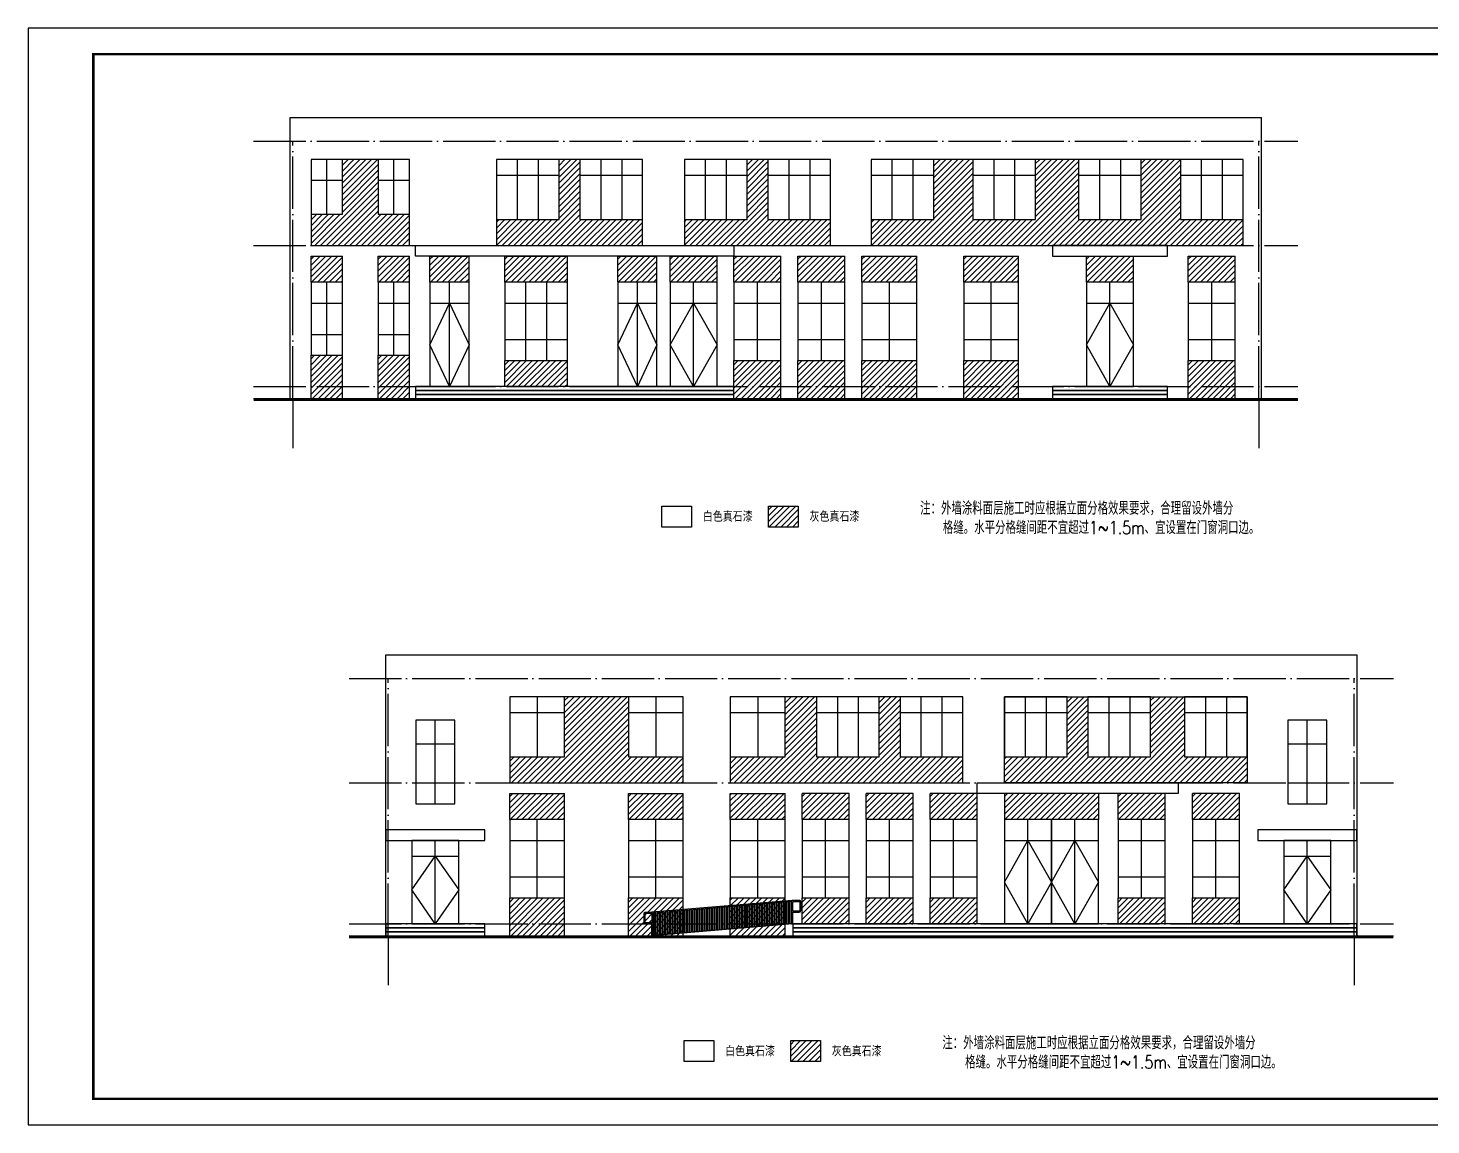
# Model space of a CAD drawing. Extents: x -695846 to 822170, y -413475 to 397179.
# Drawn here: x -535780 to -482045, y -413475 to -371475 of the extents above; entities that cross this region are included whole.
import ezdxf

# ---------------------------------------------------------------- set-up
doc = ezdxf.new("R2010")
doc.units = 0
doc.header["$LTSCALE"] = 1000
doc.header["$MEASUREMENT"] = 0
doc.linetypes.add('DOTE', pattern=[2.42, 2, -0.2, 0.02, -0.2])
for name, color, linetype in [('AXIS', 3, 'Continuous'), ('BALCONY', 6, 'Continuous'), ('DOTE', 1, 'DOTE'), ('FC-深灰填充', 7, 'Continuous'), ('PUB_TEXT', 7, 'Continuous'), ('T-图框-175', 175, 'Continuous'), ('WINDOW', 4, 'Continuous')]:
    doc.layers.add(name, color=color, linetype=linetype)
doc.styles.add('-黑体', font='simhei.ttf', dxfattribs={"width": 0.8})
doc.styles.add('_HZTXT', font='txt.shx', dxfattribs={"width": 0.8, "bigfont": 'HZTXT.shx'})
pattern_1 = [(45, (-828264.59, -34721.31), (-112.2532, 112.2532), [])]
pattern_2 = [(45, (-823714.59, -34721.31), (-112.2532, 112.2532), [])]
pattern_3 = [(45, (-819664.59, -34721.31), (-112.2532, 112.2532), [])]
pattern_4 = [(45, (-817064.59, -34721.31), (-112.2532, 112.2532), [])]
pattern_5 = [(45, (-814614.59, -34721.31), (-112.2532, 112.2532), [])]
pattern_6 = [(45, (-812164.59, -34721.31), (-112.2532, 112.2532), [])]
pattern_7 = [(45, (-804964.59, -34721.31), (-112.2532, 112.2532), [])]
pattern_8 = [(45, (-802114.59, -34721.31), (-112.2532, 112.2532), [])]
pattern_9 = [(45, (-802273.16, -14148.53), (-112.2532, 112.2532), [])]
pattern_10 = [(45, (-810873.16, -14148.53), (-112.2532, 112.2532), [])]
pattern_11 = [(45, (-814773.16, -14148.53), (-112.2532, 112.2532), [])]
pattern_12 = [(45, (-817223.16, -14148.53), (-112.2532, 112.2532), [])]
pattern_13 = [(45, (-819673.16, -14148.53), (-112.2532, 112.2532), [])]
pattern_14 = [(45, (-828453.65, -14148.53), (-112.2532, 112.2532), [])]
pattern_15 = [(45, (-833298.16, -14148.53), (-112.2532, 112.2532), [])]
pattern_16 = [(45, (-835873.16, -14148.53), (-112.2532, 112.2532), [])]
pattern_17 = [(45, (-532273.38, -14148.53), (-112.2532, 112.2532), [])]

msp = doc.modelspace()

# ---------------------------------------------------------------- hatches: boundary and pattern name
h = msp.add_hatch()
h.set_pattern_fill('ANSI31', color=8, scale=100)
h.set_pattern_definition([(45, (-1046816.35, -625117.31), (-112.2532, 112.2532), [])])
h.paths.add_polyline_path([(-507418, -389779), (-506279, -389779), (-506279, -390580), (-507418, -390580)])
h = msp.add_hatch()
h.set_pattern_fill('ANSI32', color=8, scale=20, angle=225)
h.set_pattern_definition([(270, (-424307.86, -483229.045), (95.25, -1e-14), []), (270, (-424339.61, -483260.795), (95.25, -1e-14), [])])
h.paths.add_polyline_path([(-506534, -404919), (-511841, -405361), (-511841, -406214), (-506534, -405772)])
h = msp.add_hatch()
h.set_pattern_fill('ANSI31', color=8, scale=100)
h.set_pattern_definition([(45, (-1045963.82, -645586.53), (-112.2532, 112.2532), [])])
h.paths.add_polyline_path([(-506566, -410248), (-505427, -410248), (-505427, -411049), (-506566, -411049)])
at = {"layer": 'FC-深灰填充'}
h = msp.add_hatch(dxfattribs=at)
h.set_pattern_fill('ANSI31', color=251, scale=100)
h.set_pattern_definition(pattern_17)
h.paths.add_polyline_path([(-521165, -379805), (-521165, -378605), (-522365, -378605), (-522365, -376505), (-523740, -376505), (-523740, -378605), (-524940, -378605), (-524940, -379805)])
h = msp.add_hatch(dxfattribs=at)
h.set_pattern_fill('ANSI31', color=251, scale=100)
h.set_pattern_definition(pattern_17)
h.paths.add_polyline_path([(-512240, -379805), (-512240, -378805), (-514640, -378805), (-514640, -376505), (-515440, -376505), (-515440, -378805), (-517840, -378805), (-517840, -379805)])
h = msp.add_hatch(dxfattribs=at)
h.set_pattern_fill('ANSI31', color=251, scale=100)
h.set_pattern_definition(pattern_17)
h.paths.add_polyline_path([(-505040, -379805), (-505040, -378805), (-507440, -378805), (-507440, -376505), (-508240, -376505), (-508240, -378805), (-510640, -378805), (-510640, -379805)])
h = msp.add_hatch(dxfattribs=at)
h.set_pattern_fill('ANSI31', color=251, scale=100)
h.set_pattern_definition(pattern_17)
h.paths.add_polyline_path([(-497190, -378805), (-499590, -378805), (-499590, -376505), (-501090, -376505), (-501090, -378805), (-503490, -378805), (-503490, -379805), (-489240, -379805), (-489240, -378805), (-491640, -378805), (-491640, -376505), (-493140, -376505), (-493140, -378805), (-495540, -378805), (-495540, -376505), (-497190, -376505)])
h = msp.add_hatch(dxfattribs=at)
h.set_pattern_fill('ANSI31', color=251, scale=100)
h.set_pattern_definition(pattern_16)
h.paths.add_polyline_path([(-523740, -381205), (-523740, -380205), (-524940, -380205), (-524940, -381205)])
h = msp.add_hatch(dxfattribs=at)
h.set_pattern_fill('ANSI31', color=251, scale=100)
h.set_pattern_definition(pattern_15)
h.paths.add_polyline_path([(-521165, -381205), (-521165, -380205), (-522365, -380205), (-522365, -381205)])
h = msp.add_hatch(dxfattribs=at)
h.set_pattern_fill('ANSI31', color=251, scale=100)
h.set_pattern_definition([(45, (-831323.16, -14148.53), (-112.2532, 112.2532), [])])
h.paths.add_polyline_path([(-518890, -381205), (-518890, -380205), (-520390, -380205), (-520390, -381205)])
h = msp.add_hatch(dxfattribs=at)
h.set_pattern_fill('ANSI31', color=251, scale=100)
h.set_pattern_definition(pattern_14)
h.paths.add_polyline_path([(-515120, -381205), (-515120, -380205), (-517520, -380205), (-517520, -381205)])
h = msp.add_hatch(dxfattribs=at)
h.set_pattern_fill('ANSI31', color=251, scale=100)
h.set_pattern_definition([(45, (-824123.16, -14148.53), (-112.2532, 112.2532), [])])
h.paths.add_polyline_path([(-511690, -381205), (-511690, -380205), (-513190, -380205), (-513190, -381205)])
h = msp.add_hatch(dxfattribs=at)
h.set_pattern_fill('ANSI31', color=251, scale=100)
h.set_pattern_definition([(45, (-822123.16, -14148.53), (-112.2532, 112.2532), [])])
h.paths.add_polyline_path([(-509390, -381205), (-509390, -380205), (-511190, -380205), (-511190, -381205)])
h = msp.add_hatch(dxfattribs=at)
h.set_pattern_fill('ANSI31', color=251, scale=100)
h.set_pattern_definition(pattern_13)
h.paths.add_polyline_path([(-506940, -381205), (-506940, -380205), (-508740, -380205), (-508740, -381205)])
h = msp.add_hatch(dxfattribs=at)
h.set_pattern_fill('ANSI31', color=251, scale=100)
h.set_pattern_definition(pattern_12)
h.paths.add_polyline_path([(-504490, -381205), (-504490, -380205), (-506290, -380205), (-506290, -381205)])
h = msp.add_hatch(dxfattribs=at)
h.set_pattern_fill('ANSI31', color=251, scale=100)
h.set_pattern_definition(pattern_11)
h.paths.add_polyline_path([(-501740, -380205), (-503840, -380205), (-503840, -381205), (-501740, -381205)])
h = msp.add_hatch(dxfattribs=at)
h.set_pattern_fill('ANSI31', color=251, scale=100)
h.set_pattern_definition(pattern_10)
h.paths.add_polyline_path([(-497840, -380205), (-499940, -380205), (-499940, -381205), (-497840, -381205)])
h = msp.add_hatch(dxfattribs=at)
h.set_pattern_fill('ANSI31', color=251, scale=100)
h.set_pattern_definition([(45, (-806173.16, -14148.53), (-112.2532, 112.2532), [])])
h.paths.add_polyline_path([(-493440, -381205), (-493440, -380205), (-495240, -380205), (-495240, -381205)])
h = msp.add_hatch(dxfattribs=at)
h.set_pattern_fill('ANSI31', color=251, scale=100)
h.set_pattern_definition(pattern_9)
h.paths.add_polyline_path([(-489540, -381205), (-489540, -380205), (-491340, -380205), (-491340, -381205)])
h = msp.add_hatch(dxfattribs=at)
h.set_pattern_fill('ANSI31', color=251, scale=100)
h.set_pattern_definition(pattern_16)
h.paths.add_polyline_path([(-524940, -385655), (-523740, -385655), (-523740, -384005), (-524940, -384005)])
h = msp.add_hatch(dxfattribs=at)
h.set_pattern_fill('ANSI31', color=251, scale=100)
h.set_pattern_definition(pattern_15)
h.paths.add_polyline_path([(-522365, -385655), (-521165, -385655), (-521165, -384005), (-522365, -384005)])
h = msp.add_hatch(dxfattribs=at)
h.set_pattern_fill('ANSI31', color=251, scale=100)
h.set_pattern_definition(pattern_14)
h.paths.add_polyline_path([(-517520, -385205), (-515120, -385205), (-515120, -384205), (-517520, -384205)])
h = msp.add_hatch(dxfattribs=at)
h.set_pattern_fill('ANSI31', color=251, scale=100)
h.set_pattern_definition(pattern_13)
h.paths.add_polyline_path([(-508740, -385655), (-506940, -385655), (-506940, -384205), (-508740, -384205)])
h = msp.add_hatch(dxfattribs=at)
h.set_pattern_fill('ANSI31', color=251, scale=100)
h.set_pattern_definition(pattern_12)
h.paths.add_polyline_path([(-506290, -385655), (-504490, -385655), (-504490, -384205), (-506290, -384205)])
h = msp.add_hatch(dxfattribs=at)
h.set_pattern_fill('ANSI31', color=251, scale=100)
h.set_pattern_definition(pattern_11)
h.paths.add_polyline_path([(-501740, -385655), (-501740, -384205), (-503840, -384205), (-503840, -385655)])
h = msp.add_hatch(dxfattribs=at)
h.set_pattern_fill('ANSI31', color=251, scale=100)
h.set_pattern_definition(pattern_10)
h.paths.add_polyline_path([(-497840, -385655), (-497840, -384205), (-499940, -384205), (-499940, -385655)])
h = msp.add_hatch(dxfattribs=at)
h.set_pattern_fill('ANSI31', color=251, scale=100)
h.set_pattern_definition(pattern_9)
h.paths.add_polyline_path([(-491340, -385655), (-489540, -385655), (-489540, -384205), (-491340, -384205)])
h = msp.add_hatch(dxfattribs=at)
h.set_pattern_fill('ANSI31', color=251, scale=100)
h.set_pattern_definition(pattern_1)
h.paths.add_polyline_path([(-510681, -400378), (-510681, -399378), (-512781, -399378), (-512781, -397078), (-515231, -397078), (-515231, -399378), (-517331, -399378), (-517331, -400378)])
h = msp.add_hatch(dxfattribs=at)
h.set_pattern_fill('ANSI31', color=251, scale=100)
h.set_pattern_definition(pattern_1)
h.paths.add_polyline_path([(-499981, -400378), (-499981, -399378), (-502381, -399378), (-502381, -397078), (-503181, -397078), (-503181, -399378), (-505581, -399378), (-505581, -397078), (-506781, -397078), (-506781, -399378), (-508881, -399378), (-508881, -400378)])
h = msp.add_hatch(dxfattribs=at)
h.set_pattern_fill('ANSI31', color=251, scale=100)
h.set_pattern_definition(pattern_1)
h.paths.add_polyline_path([(-492781, -399378), (-495181, -399378), (-495181, -397078), (-495981, -397078), (-495981, -399378), (-498381, -399378), (-498381, -400378), (-489081, -400378), (-489081, -399378), (-491481, -399378), (-491481, -397078), (-492781, -397078)])
h = msp.add_hatch(dxfattribs=at)
h.set_pattern_fill('ANSI31', color=251, scale=100)
h.set_pattern_definition(pattern_1)
h.paths.add_polyline_path([(-515231, -400778), (-517331, -400778), (-517331, -401778), (-515231, -401778)])
h = msp.add_hatch(dxfattribs=at)
h.set_pattern_fill('ANSI31', color=251, scale=100)
h.set_pattern_definition(pattern_2)
h.paths.add_polyline_path([(-510681, -400778), (-512781, -400778), (-512781, -401778), (-510681, -401778)])
h = msp.add_hatch(dxfattribs=at)
h.set_pattern_fill('ANSI31', color=251, scale=100)
h.set_pattern_definition(pattern_3)
h.paths.add_polyline_path([(-506781, -401778), (-506781, -400778), (-508881, -400778), (-508881, -401778)])
h = msp.add_hatch(dxfattribs=at)
h.set_pattern_fill('ANSI31', color=251, scale=100)
h.set_pattern_definition(pattern_4)
h.paths.add_polyline_path([(-504331, -401778), (-504331, -400778), (-506131, -400778), (-506131, -401778)])
h = msp.add_hatch(dxfattribs=at)
h.set_pattern_fill('ANSI31', color=251, scale=100)
h.set_pattern_definition(pattern_5)
h.paths.add_polyline_path([(-501881, -401778), (-501881, -400778), (-503681, -400778), (-503681, -401778)])
h = msp.add_hatch(dxfattribs=at)
h.set_pattern_fill('ANSI31', color=251, scale=100)
h.set_pattern_definition(pattern_6)
h.paths.add_polyline_path([(-499431, -401778), (-499431, -400778), (-501231, -400778), (-501231, -401778)])
h = msp.add_hatch(dxfattribs=at)
h.set_pattern_fill('ANSI31', color=251, scale=100)
h.set_pattern_definition([(45, (-809314.59, -34721.31), (-112.2532, 112.2532), [])])
h.paths.add_polyline_path([(-494781, -401778), (-494781, -400778), (-498381, -400778), (-498381, -401778)])
h = msp.add_hatch(dxfattribs=at)
h.set_pattern_fill('ANSI31', color=251, scale=100)
h.set_pattern_definition(pattern_7)
h.paths.add_polyline_path([(-492231, -401778), (-492231, -400778), (-494031, -400778), (-494031, -401778)])
h = msp.add_hatch(dxfattribs=at)
h.set_pattern_fill('ANSI31', color=251, scale=100)
h.set_pattern_definition(pattern_8)
h.paths.add_polyline_path([(-489381, -401778), (-489381, -400778), (-491181, -400778), (-491181, -401778)])
h = msp.add_hatch(dxfattribs=at)
h.set_pattern_fill('ANSI31', color=251, scale=100)
h.set_pattern_definition(pattern_1)
h.paths.add_polyline_path([(-515231, -406228), (-515231, -404778), (-517331, -404778), (-517331, -406228)])
h = msp.add_hatch(dxfattribs=at)
h.set_pattern_fill('ANSI31', color=251, scale=100)
h.set_pattern_definition(pattern_2)
h.paths.add_polyline_path([(-510681, -404778), (-512781, -404778), (-512781, -406228), (-510681, -406228)])
h = msp.add_hatch(dxfattribs=at)
h.set_pattern_fill('ANSI31', color=251, scale=100)
h.set_pattern_definition(pattern_3)
h.paths.add_polyline_path([(-506781, -406228), (-506781, -404778), (-508881, -404778), (-508881, -406228)])
h = msp.add_hatch(dxfattribs=at)
h.set_pattern_fill('ANSI31', color=251, scale=100)
h.set_pattern_definition(pattern_4)
h.paths.add_polyline_path([(-506131, -405778), (-504331, -405778), (-504331, -404778), (-506131, -404778)])
h = msp.add_hatch(dxfattribs=at)
h.set_pattern_fill('ANSI31', color=251, scale=100)
h.set_pattern_definition(pattern_5)
h.paths.add_polyline_path([(-503681, -405778), (-501881, -405778), (-501881, -404778), (-503681, -404778)])
h = msp.add_hatch(dxfattribs=at)
h.set_pattern_fill('ANSI31', color=251, scale=100)
h.set_pattern_definition(pattern_6)
h.paths.add_polyline_path([(-501231, -405778), (-499431, -405778), (-499431, -404778), (-501231, -404778)])
h = msp.add_hatch(dxfattribs=at)
h.set_pattern_fill('ANSI31', color=251, scale=100)
h.set_pattern_definition(pattern_7)
h.paths.add_polyline_path([(-494031, -405778), (-492231, -405778), (-492231, -404778), (-494031, -404778)])
h = msp.add_hatch(dxfattribs=at)
h.set_pattern_fill('ANSI31', color=251, scale=100)
h.set_pattern_definition(pattern_8)
h.paths.add_polyline_path([(-491181, -405778), (-489381, -405778), (-489381, -404778), (-491181, -404778)])

# ---------------------------------------------------------------- linework, layer by layer
for p, q in [((-525740, -385655), (-525740, -374905)), ((-525740, -374905), (-488540, -374905)), ((-488540, -385655), (-488540, -374905)), ((-527140, -385655), (-487140, -385655)), ((-523481, -406228), (-483481, -406228))]:
    msp.add_line(p, q)
at = {"color": 8}
for p, q in [((-524940, -380204), (-523740, -380204)), ((-524940, -381205), (-524940, -380205)), ((-523740, -381205), (-523740, -380205)), ((-522365, -380204), (-521165, -380204)), ((-522365, -381205), (-522365, -380205)), ((-521165, -381205), (-521165, -380205)), ((-520390, -380204), (-518890, -380204)), ((-520390, -381205), (-520390, -380205)), ((-518890, -381205), (-518890, -380205)), ((-517520, -380204), (-515120, -380204)), ((-517520, -381205), (-517520, -380205)), ((-515120, -381205), (-515120, -380205)), ((-513190, -380204), (-511690, -380204)), ((-513190, -381205), (-513190, -380205)), ((-511690, -381205), (-511690, -380205)), ((-511190, -380204), (-509390, -380204)), ((-511190, -381205), (-511190, -380205)), ((-509390, -381205), (-509390, -380205)), ((-508740, -380204), (-506940, -380204)), ((-508740, -381205), (-508740, -380205)), ((-506940, -381205), (-506940, -380205)), ((-506290, -380204), (-504490, -380204)), ((-506290, -381205), (-506290, -380205)), ((-504490, -381205), (-504490, -380205)), ((-503840, -380205), (-501740, -380205)), ((-503840, -381205), (-503840, -380205)), ((-501740, -381205), (-501740, -380205)), ((-499940, -380205), (-497840, -380205)), ((-499940, -381205), (-499940, -380205)), ((-497840, -381205), (-497840, -380205)), ((-495240, -381205), (-495240, -380205)), ((-495240, -380205), (-493440, -380205)), ((-493440, -381205), (-493440, -380205)), ((-491340, -380204), (-489540, -380204)), ((-491340, -381205), (-491340, -380205)), ((-489540, -381205), (-489540, -380205)), ((-524940, -385655), (-524940, -384005)), ((-523740, -385655), (-523740, -384005)), ((-522365, -385655), (-522365, -384005)), ((-521165, -385655), (-521165, -384005)), ((-517520, -385205), (-517520, -384205)), ((-515120, -385205), (-515120, -384205)), ((-508740, -385655), (-508740, -384205)), ((-506940, -385655), (-506940, -384205)), ((-506290, -385655), (-506290, -384205)), ((-504490, -385655), (-504490, -384205)), ((-503840, -385655), (-503840, -384205)), ((-501740, -385655), (-501740, -384205)), ((-499940, -385655), (-499940, -384205)), ((-497840, -385655), (-497840, -384205)), ((-491340, -385655), (-491340, -384205)), ((-489540, -385655), (-489540, -384205)), ((-517331, -401778), (-517331, -400778)), ((-517331, -400778), (-515231, -400778)), ((-515231, -401778), (-515231, -400778)), ((-512781, -401778), (-512781, -400778)), ((-512781, -400778), (-510681, -400778)), ((-510681, -401778), (-510681, -400778)), ((-508881, -401778), (-508881, -400778)), ((-508881, -400778), (-506781, -400778)), ((-506781, -401778), (-506781, -400778)), ((-506131, -400776), (-504331, -400776)), ((-506131, -401778), (-506131, -400778)), ((-504331, -401778), (-504331, -400778)), ((-503681, -400776), (-501881, -400776)), ((-503681, -401778), (-503681, -400778)), ((-501881, -401778), (-501881, -400778)), ((-501231, -400776), (-499431, -400776)), ((-501231, -401778), (-501231, -400778)), ((-499431, -401778), (-499431, -400778)), ((-494031, -401778), (-494031, -400778)), ((-492231, -401778), (-492231, -400778)), ((-491181, -400776), (-489381, -400776)), ((-491181, -401778), (-491181, -400778)), ((-489381, -401778), (-489381, -400778)), ((-517331, -406228), (-517331, -404778)), ((-515231, -406228), (-515231, -404778)), ((-512781, -406228), (-512781, -404778)), ((-510681, -406228), (-510681, -404778)), ((-508881, -406228), (-508881, -404778)), ((-506781, -406228), (-506781, -404778)), ((-506131, -405778), (-506131, -404778)), ((-504331, -405778), (-504331, -404778)), ((-503681, -405778), (-503681, -404778)), ((-501881, -405778), (-501881, -404778)), ((-501231, -405778), (-501231, -404778)), ((-499431, -405778), (-499431, -404778)), ((-494031, -405778), (-494031, -404778)), ((-492231, -405778), (-492231, -404778)), ((-491181, -405778), (-491181, -404778)), ((-489381, -405778), (-489381, -404778))]:
    msp.add_line(p, q, dxfattribs=at)
for points in [[(-524940, -379805), (-521165, -379805), (-521165, -376505), (-524940, -376505)], [(-517840, -379805), (-512240, -379805), (-512240, -376505), (-517840, -376505)], [(-510640, -379805), (-505040, -379805), (-505040, -376505), (-510640, -376505)], [(-503490, -379805), (-489240, -379805), (-489240, -376505), (-503490, -376505)], [(-517331, -400378), (-510681, -400378), (-510681, -397078), (-517331, -397078)], [(-508881, -400378), (-499981, -400378), (-499981, -397078), (-508881, -397078)], [(-498381, -397078), (-489081, -397078), (-489081, -400378), (-498381, -400378)]]:
    msp.add_lwpolyline(points, close=True, dxfattribs=at)
for points in [[(-520940, -379805), (-508740, -379805), (-508740, -380205), (-520940, -380205)], [(-496540, -380205), (-492140, -380205), (-492140, -379805), (-496540, -379805)], [(-520940, -385355), (-508740, -385355), (-508740, -385205), (-520940, -385205)], [(-496540, -385355), (-492140, -385355), (-492140, -385205), (-496540, -385205)], [(-520940, -385505), (-508740, -385505), (-508740, -385355), (-520940, -385355)], [(-520940, -385655), (-508740, -385655), (-508740, -385505), (-520940, -385505)], [(-496540, -385505), (-492140, -385505), (-492140, -385355), (-496540, -385355)], [(-496540, -385655), (-492140, -385655), (-492140, -385505), (-496540, -385505)], [(-511505, -389779), (-510366, -389779), (-510366, -390580), (-511505, -390580)], [(-507418, -389779), (-506279, -389779), (-506279, -390580), (-507418, -390580)], [(-499431, -400378), (-491731, -400378), (-491731, -400778), (-499431, -400778)], [(-522081, -402578), (-518281, -402578), (-518281, -402178), (-522081, -402178)], [(-488681, -402578), (-484881, -402578), (-484881, -402178), (-488681, -402178)], [(-522081, -405928), (-518281, -405928), (-518281, -405778), (-522081, -405778)], [(-522081, -406078), (-518281, -406078), (-518281, -405928), (-522081, -405928)], [(-522081, -406228), (-518281, -406228), (-518281, -406078), (-522081, -406078)], [(-506481, -405928), (-484881, -405928), (-484881, -405778), (-506481, -405778)], [(-506481, -406078), (-484881, -406078), (-484881, -405928), (-506481, -405928)], [(-506481, -406228), (-484881, -406228), (-484881, -406078), (-506481, -406078)], [(-510652, -410248), (-509513, -410248), (-509513, -411049), (-510652, -411049)], [(-506566, -410248), (-505427, -410248), (-505427, -411049), (-506566, -411049)]]:
    msp.add_lwpolyline(points, close=True)
for points in [[(-519640, -382005), (-518890, -383605), (-519640, -385205), (-520390, -383605), (-519640, -382005)], [(-512440, -382005), (-511690, -383605), (-512440, -385205), (-513190, -383605), (-512440, -382005)], [(-510290, -382005), (-509390, -383605), (-510290, -385205), (-511190, -383605), (-510290, -382005)], [(-494340, -382005), (-493440, -383605), (-494340, -385205), (-495240, -383605), (-494340, -382005)], [(-497481, -402578), (-496581, -404178), (-497481, -405778), (-498381, -404178), (-497481, -402578)], [(-495681, -402578), (-494781, -404178), (-495681, -405778), (-496581, -404178), (-495681, -402578)], [(-520181, -403178), (-519281, -404478), (-520181, -405778), (-521081, -404478), (-520181, -403178)], [(-486781, -403178), (-485881, -404478), (-486781, -405778), (-487681, -404478), (-486781, -403178)]]:
    msp.add_lwpolyline(points, dxfattribs=at)
at = {"const_width": 100}
for points in [[(-527140, -385705), (-487140, -385705)], [(-523481, -406278), (-483481, -406278)]]:
    msp.add_lwpolyline(points, dxfattribs=at)
for points in [[(-522081, -406228), (-522081, -395478), (-484881, -395478), (-484881, -406228)], [(-506521, -405771), (-506521, -404918), (-511841, -405361)], [(-506481, -405287), (-506481, -404917)], [(-511841, -406214), (-511841, -405361)], [(-506481, -405778), (-506481, -405327)], [(-506481, -405768), (-511881, -406218)], [(-511881, -406228), (-511881, -405775)], [(-506481, -405778), (-511881, -406228)]]:
    msp.add_lwpolyline(points)
for points in [[(-506481, -405327), (-506241, -405327, 0.413709), (-506181, -405267), (-506181, -404937, 0.414214), (-506241, -404877), (-506506, -404877), (-511881, -405325)], [(-506481, -404917), (-506241, -404917, -0.414214), (-506221, -404937), (-506221, -405267, -0.413709), (-506241, -405287), (-506481, -405287)], [(-511881, -405775), (-512121, -405775, -0.414214), (-512181, -405715), (-512181, -405385, -0.414214), (-512121, -405325), (-511881, -405325)]]:
    msp.add_lwpolyline(points, format="xyb")
msp.add_lwpolyline([(-511881, -405735), (-512121, -405735, -0.414214), (-512141, -405715), (-512141, -405385, -0.414214), (-512121, -405365), (-511881, -405365)], format="xyb", close=True)
at = {"layer": 'AXIS'}
for p, q in [((-525640, -385655), (-525640, -387555)), ((-488640, -385655), (-488640, -387555)), ((-521981, -406228), (-521981, -408128)), ((-484981, -406228), (-484981, -408128))]:
    msp.add_line(p, q, dxfattribs=at)
at = {"layer": 'DOTE'}
for p, q in [((-527140, -375805), (-487140, -375805)), ((-525640, -385655), (-525640, -375805)), ((-488640, -385655), (-488640, -375805)), ((-527140, -379805), (-487140, -379805)), ((-527140, -385205), (-487140, -385205)), ((-523481, -396378), (-483481, -396378)), ((-521981, -406228), (-521981, -396378)), ((-484981, -406228), (-484981, -396378)), ((-523481, -400378), (-483481, -400378)), ((-523481, -405778), (-483481, -405778))]:
    msp.add_line(p, q, dxfattribs=at)
at = {"layer": 'FC-深灰填充', "color": 251}
for p, q in [((-498381, -400778), (-498381, -401778)), ((-494781, -400778), (-494781, -401778))]:
    msp.add_line(p, q, dxfattribs=at)
at = {"layer": 'T-图框-175'}
msp.add_lwpolyline([(-535780, -413475), (-461480, -413475), (-461480, -371475), (-535780, -371475)], close=True, dxfattribs=at)
at = {"layer": 'T-图框-175', "const_width": 100}
msp.add_lwpolyline([(-533280, -412475), (-462480, -412475), (-462480, -372475), (-533280, -372475)], close=True, dxfattribs=at)
at = {"layer": 'WINDOW'}
for points in [[(-524940, -378605), (-523740, -378605), (-523740, -376505), (-524940, -376505)], [(-522365, -378605), (-521165, -378605), (-521165, -376505), (-522365, -376505)], [(-517840, -378805), (-515440, -378805), (-515440, -376505), (-517840, -376505)], [(-514640, -378805), (-512240, -378805), (-512240, -376505), (-514640, -376505)], [(-510640, -378805), (-508240, -378805), (-508240, -376505), (-510640, -376505)], [(-507440, -378805), (-505040, -378805), (-505040, -376505), (-507440, -376505)], [(-503490, -378805), (-501090, -378805), (-501090, -376505), (-503490, -376505)], [(-499590, -378805), (-497190, -378805), (-497190, -376505), (-499590, -376505)], [(-495540, -378805), (-493140, -378805), (-493140, -376505), (-495540, -376505)], [(-491640, -378805), (-489240, -378805), (-489240, -376505), (-491640, -376505)], [(-524940, -384005), (-523740, -384005), (-523740, -381205), (-524940, -381205)], [(-522365, -384005), (-521165, -384005), (-521165, -381205), (-522365, -381205)], [(-520390, -385205), (-518890, -385205), (-518890, -381205), (-520390, -381205)], [(-517520, -384205), (-515120, -384205), (-515120, -381205), (-517520, -381205)], [(-513190, -385205), (-511690, -385205), (-511690, -381205), (-513190, -381205)], [(-511190, -385205), (-509390, -385205), (-509390, -381205), (-511190, -381205)], [(-508740, -384205), (-506940, -384205), (-506940, -381205), (-508740, -381205)], [(-506290, -384205), (-504490, -384205), (-504490, -381205), (-506290, -381205)], [(-503840, -384205), (-501740, -384205), (-501740, -381205), (-503840, -381205)], [(-499940, -384205), (-497840, -384205), (-497840, -381205), (-499940, -381205)], [(-495240, -385205), (-493440, -385205), (-493440, -381205), (-495240, -381205)], [(-491340, -384205), (-489540, -384205), (-489540, -381205), (-491340, -381205)], [(-517331, -399378), (-515231, -399378), (-515231, -397078), (-517331, -397078)], [(-512781, -399378), (-510681, -399378), (-510681, -397078), (-512781, -397078)], [(-508881, -399378), (-506781, -399378), (-506781, -397078), (-508881, -397078)], [(-505581, -399378), (-503181, -399378), (-503181, -397078), (-505581, -397078)], [(-502381, -399378), (-499981, -399378), (-499981, -397078), (-502381, -397078)], [(-498381, -399378), (-495981, -399378), (-495981, -397078), (-498381, -397078)], [(-495181, -399378), (-492781, -399378), (-492781, -397078), (-495181, -397078)], [(-491481, -399378), (-489081, -399378), (-489081, -397078), (-491481, -397078)], [(-520931, -401178), (-519431, -401178), (-519431, -397978), (-520931, -397978)], [(-487531, -401178), (-486031, -401178), (-486031, -397978), (-487531, -397978)], [(-517331, -404778), (-515231, -404778), (-515231, -401778), (-517331, -401778)], [(-512781, -404778), (-510681, -404778), (-510681, -401778), (-512781, -401778)], [(-508881, -404778), (-506781, -404778), (-506781, -401778), (-508881, -401778)], [(-506131, -404778), (-504331, -404778), (-504331, -401778), (-506131, -401778)], [(-503681, -404778), (-501881, -404778), (-501881, -401778), (-503681, -401778)], [(-501231, -404778), (-499431, -404778), (-499431, -401778), (-501231, -401778)], [(-498381, -405778), (-496581, -405778), (-496581, -401778), (-498381, -401778)], [(-496581, -405778), (-494781, -405778), (-494781, -401778), (-496581, -401778)], [(-494031, -404778), (-492231, -404778), (-492231, -401778), (-494031, -401778)], [(-491181, -404778), (-489381, -404778), (-489381, -401778), (-491181, -401778)], [(-521081, -405778), (-519281, -405778), (-519281, -402578), (-521081, -402578)], [(-487681, -405778), (-485881, -405778), (-485881, -402578), (-487681, -402578)]]:
    msp.add_lwpolyline(points, close=True, dxfattribs=at)
for points in [[(-524340, -378605), (-524340, -376505)], [(-521765, -378605), (-521765, -376505)], [(-517040, -376505), (-517040, -378805)], [(-516240, -376505), (-516240, -378805)], [(-513840, -376505), (-513840, -378805)], [(-513040, -376505), (-513040, -378805)], [(-509840, -376505), (-509840, -378805)], [(-509040, -376505), (-509040, -378805)], [(-506640, -376505), (-506640, -378805)], [(-505840, -376505), (-505840, -378805)], [(-502690, -376505), (-502690, -378805)], [(-501890, -376505), (-501890, -378805)], [(-498790, -376505), (-498790, -378805)], [(-497990, -376505), (-497990, -378805)], [(-494740, -376505), (-494740, -378805)], [(-493940, -376505), (-493940, -378805)], [(-490840, -376505), (-490840, -378805)], [(-490040, -376505), (-490040, -378805)], [(-517840, -377105), (-515440, -377105)], [(-514640, -377105), (-512240, -377105)], [(-510640, -377105), (-508240, -377105)], [(-507440, -377105), (-505040, -377105)], [(-503490, -377105), (-501090, -377105)], [(-499590, -377105), (-497190, -377105)], [(-495540, -377105), (-493140, -377105)], [(-491640, -377105), (-489240, -377105)], [(-524940, -377305), (-523740, -377305)], [(-522365, -377305), (-521165, -377305)], [(-524340, -384005), (-524340, -381205)], [(-521765, -384005), (-521765, -381205)], [(-519640, -385205), (-519640, -381205)], [(-516720, -381205), (-516720, -384205)], [(-515920, -381205), (-515920, -384205)], [(-512440, -385205), (-512440, -381205)], [(-510290, -385205), (-510290, -381205)], [(-507840, -384205), (-507840, -381205)], [(-505390, -384205), (-505390, -381205)], [(-502790, -384205), (-502790, -381205)], [(-498890, -384205), (-498890, -381205)], [(-494340, -385205), (-494340, -381205)], [(-490440, -384205), (-490440, -381205)], [(-524940, -382005), (-523740, -382005)], [(-522365, -382005), (-521165, -382005)], [(-520390, -382005), (-518890, -382005)], [(-517520, -382005), (-515120, -382005)], [(-513190, -382005), (-511690, -382005)], [(-511190, -382005), (-509390, -382005)], [(-508740, -382005), (-506940, -382005)], [(-506290, -382005), (-504490, -382005)], [(-503840, -382005), (-501740, -382005)], [(-499940, -382005), (-497840, -382005)], [(-495240, -382005), (-493440, -382005)], [(-491340, -382005), (-489540, -382005)], [(-524940, -383205), (-523740, -383205)], [(-522365, -383205), (-521165, -383205)], [(-517520, -383405), (-515120, -383405)], [(-508740, -383405), (-506940, -383405)], [(-506290, -383405), (-504490, -383405)], [(-503840, -383405), (-501740, -383405)], [(-499940, -383405), (-497840, -383405)], [(-491340, -383405), (-489540, -383405)], [(-516281, -397078), (-516281, -399378)], [(-511731, -397078), (-511731, -399378)], [(-507831, -397078), (-507831, -399378)], [(-504781, -397078), (-504781, -399378)], [(-503981, -397078), (-503981, -399378)], [(-501581, -397078), (-501581, -399378)], [(-500781, -397078), (-500781, -399378)], [(-497581, -397078), (-497581, -399378)], [(-496781, -397078), (-496781, -399378)], [(-494381, -397078), (-494381, -399378)], [(-493581, -397078), (-493581, -399378)], [(-490681, -397078), (-490681, -399378)], [(-489881, -397078), (-489881, -399378)], [(-520181, -401178), (-520181, -397978)], [(-517331, -397678), (-515231, -397678)], [(-512781, -397678), (-510681, -397678)], [(-508881, -397678), (-506781, -397678)], [(-505581, -397678), (-503181, -397678)], [(-502381, -397678), (-499981, -397678)], [(-498381, -397678), (-495981, -397678)], [(-495181, -397678), (-492781, -397678)], [(-491481, -397678), (-489081, -397678)], [(-486781, -401178), (-486781, -397978)], [(-520931, -398878), (-519431, -398878)], [(-487531, -398878), (-486031, -398878)], [(-520931, -400378), (-519431, -400378)], [(-487531, -400378), (-486031, -400378)], [(-516281, -404778), (-516281, -401778)], [(-511731, -404778), (-511731, -401778)], [(-507831, -404778), (-507831, -401778)], [(-505231, -404778), (-505231, -401778)], [(-502781, -404778), (-502781, -401778)], [(-500331, -404778), (-500331, -401778)], [(-497481, -405778), (-497481, -401778)], [(-495681, -405778), (-495681, -401778)], [(-493131, -404778), (-493131, -401778)], [(-490281, -404778), (-490281, -401778)], [(-520181, -405778), (-520181, -402578)], [(-517331, -402578), (-515231, -402578)], [(-512781, -402578), (-510681, -402578)], [(-508881, -402578), (-506781, -402578)], [(-506131, -402578), (-504331, -402578)], [(-503681, -402578), (-501881, -402578)], [(-501231, -402578), (-499431, -402578)], [(-498381, -402578), (-496581, -402578)], [(-496581, -402578), (-494781, -402578)], [(-494031, -402578), (-492231, -402578)], [(-491181, -402578), (-489381, -402578)], [(-486781, -405778), (-486781, -402578)], [(-521081, -403178), (-519281, -403178)], [(-487681, -403178), (-485881, -403178)], [(-517331, -403978), (-515231, -403978)], [(-512781, -403978), (-510681, -403978)], [(-508881, -403978), (-506781, -403978)], [(-506131, -403978), (-504331, -403978)], [(-503681, -403978), (-501881, -403978)], [(-501231, -403978), (-499431, -403978)], [(-494031, -403978), (-492231, -403978)], [(-491181, -403978), (-489381, -403978)]]:
    msp.add_lwpolyline(points, dxfattribs=at)

# ---------------------------------------------------------------- texts
at = {"layer": 'BALCONY', "color": 3, "style": '_HZTXT', "width": 0.8}
for s, p in [('注：外墙涂料面层施工时应根据立面分格效果要求，合理留设外墙分', (-501612, -390111)), ('格缝。水平分格缝间距不宜超过1~1.5m、宜设置在门窗洞口边。', (-500740, -390851)), ('注：外墙涂料面层施工时应根据立面分格效果要求，合理留设外墙分', (-500760, -410581)), ('格缝。水平分格缝间距不宜超过1~1.5m、宜设置在门窗洞口边。', (-499887, -411320))]:
    msp.add_text(s, height=500, dxfattribs=at).set_placement(p)
at = {"layer": 'PUB_TEXT', "style": '-黑体', "width": 0.8}
for s, p in [('白色真石漆', (-509933, -390340, -343)), ('灰色真石漆', (-505847, -390340, -343)), ('白色真石漆', (-509081, -410809, -343)), ('灰色真石漆', (-504994, -410809, -343))]:
    msp.add_text(s, height=350, dxfattribs=at).set_placement(p)

doc.saveas('drawing.dxf')
